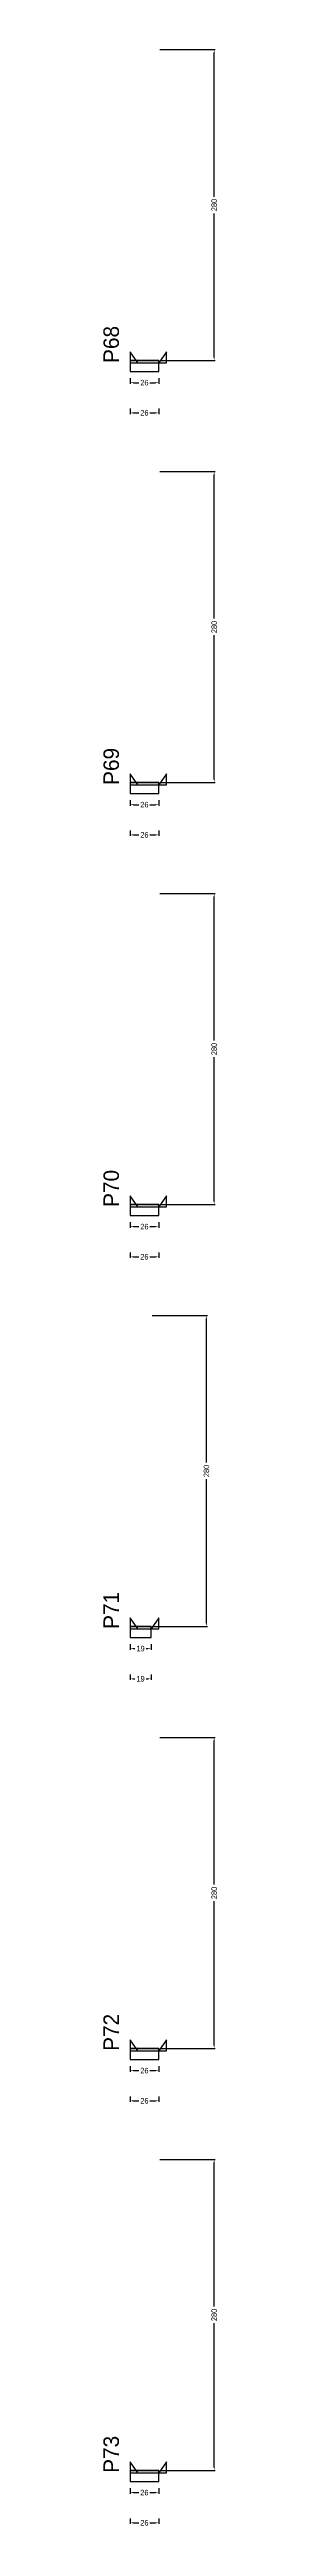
# Model space of a CAD drawing. Header units: centimetres. Extents: x -10500 to 4105, y -36866 to 295.
# Drawn here: x 3976 to 4079, y -27408 to -25178 of the extents above; entities that cross this region are included whole.
import ezdxf

# ---------------------------------------------------------------- set-up
doc = ezdxf.new("R2010")
doc.units = ezdxf.units.CM
for name, color, linetype in [('NOMENCLATURA', 7, 'Continuous'), ('SARR_2.2x10', 60, 'Continuous'), ('SARR_2.2x7', 40, 'Continuous')]:
    doc.layers.add(name, color=color, linetype=linetype)
doc.dimstyles.new('PAINEL-NOVA', dxfattribs={"dimtxt": 5, "dimasz": 3, "dimexe": 1, "dimexo": 1, "dimgap": 1, "dimtad": 1, "dimcen": 2.5, "dimazin": 3, "dimtfac": 1, "dimtmove": 0, "dimatfit": 3})

# ---------------------------------------------------------------- blocks, each defined once
blk = doc.blocks.new('_CLOSEDFILLED')
at = {"color": 0, "linetype": 'BYBLOCK'}
blk.add_solid([(-1, 0.16), (0, 0), (-1, -0.16)], dxfattribs=at)
blk = doc.blocks.new('*D1763')
for p, q in [((4000, -25473.8), (4000, -25478.8)), ((4003, -25477.8), (4008, -25477.8)), ((4018, -25477.8), (4023, -25477.8)), ((4026, -25473.8), (4026, -25478.8))]:
    blk.add_line(p, q)
at = {"layer": 'Defpoints'}
for p in [(4000, -25472.8), (4000, -25477.8), (4026, -25472.8)]:
    blk.add_point(p, dxfattribs=at)
at = {"layer": 'SARR_2.2x10', "xscale": 3, "yscale": 3, "rotation": 180}
blk.add_blockref('_CLOSEDFILLED', (4000, -25477.8), dxfattribs=at)
at = {"layer": 'SARR_2.2x10', "xscale": 3, "yscale": 3}
blk.add_blockref('_CLOSEDFILLED', (4026, -25477.8), dxfattribs=at)
at = {"layer": 'SARR_2.2x10', "insert": (4013, -25477.8), "char_height": 5, "attachment_point": 5}
blk.add_mtext('26', dxfattribs=at)
blk = doc.blocks.new('*D1764')
for p, q in [((4027, -25177.8), (4077, -25177.8)), ((4076, -25310.3), (4076, -25180.8)), ((4076, -25454.8), (4076, -25325.3)), ((4027, -25457.8), (4077, -25457.8))]:
    blk.add_line(p, q)
at = {"layer": 'Defpoints'}
for p in [(4026, -25177.8), (4026, -25457.8), (4076, -25457.8)]:
    blk.add_point(p, dxfattribs=at)
at = {"layer": 'SARR_2.2x10', "xscale": 3, "yscale": 3}
for p, rotation in [((4076, -25177.8), 90), ((4076, -25457.8), 270)]:
    blk.add_blockref('_CLOSEDFILLED', p, dxfattribs=dict(at, rotation=rotation))
at = {"layer": 'SARR_2.2x10', "insert": (4076, -25317.8), "char_height": 5, "attachment_point": 5, "rotation": 90}
blk.add_mtext('280', dxfattribs=at)
blk = doc.blocks.new('*D1765')
for p, q in [((4027, -25177.8), (4077, -25177.8)), ((4076, -25310.3), (4076, -25180.8)), ((4076, -25454.8), (4076, -25325.3)), ((4027, -25457.8), (4077, -25457.8))]:
    blk.add_line(p, q)
at = {"layer": 'Defpoints'}
for p in [(4026, -25177.8), (4026, -25457.8), (4076, -25457.8)]:
    blk.add_point(p, dxfattribs=at)
at = {"layer": 'SARR_2.2x10', "xscale": 3, "yscale": 3}
for p, rotation in [((4076, -25177.8), 90), ((4076, -25457.8), 270)]:
    blk.add_blockref('_CLOSEDFILLED', p, dxfattribs=dict(at, rotation=rotation))
at = {"layer": 'SARR_2.2x10', "insert": (4076, -25317.8), "char_height": 5, "attachment_point": 5, "rotation": 90}
blk.add_mtext('280', dxfattribs=at)
blk = doc.blocks.new('*D1766')
for p, q in [((4027, -25177.8), (4077, -25177.8)), ((4076, -25310.3), (4076, -25180.8)), ((4076, -25454.8), (4076, -25325.3)), ((4027, -25457.8), (4077, -25457.8))]:
    blk.add_line(p, q)
at = {"layer": 'Defpoints'}
for p in [(4026, -25177.8), (4026, -25457.8), (4076, -25457.8)]:
    blk.add_point(p, dxfattribs=at)
at = {"layer": 'SARR_2.2x10', "xscale": 3, "yscale": 3}
for p, rotation in [((4076, -25177.8), 90), ((4076, -25457.8), 270)]:
    blk.add_blockref('_CLOSEDFILLED', p, dxfattribs=dict(at, rotation=rotation))
at = {"layer": 'SARR_2.2x10', "insert": (4076, -25317.8), "char_height": 5, "attachment_point": 5, "rotation": 90}
blk.add_mtext('280', dxfattribs=at)
blk = doc.blocks.new('*D1767')
for p, q in [((4027, -25177.8), (4077, -25177.8)), ((4076, -25310.3), (4076, -25180.8)), ((4076, -25454.8), (4076, -25325.3)), ((4027, -25457.8), (4077, -25457.8))]:
    blk.add_line(p, q)
at = {"layer": 'Defpoints'}
for p in [(4026, -25177.8), (4026, -25457.8), (4076, -25457.8)]:
    blk.add_point(p, dxfattribs=at)
at = {"layer": 'SARR_2.2x10', "xscale": 3, "yscale": 3}
for p, rotation in [((4076, -25177.8), 90), ((4076, -25457.8), 270)]:
    blk.add_blockref('_CLOSEDFILLED', p, dxfattribs=dict(at, rotation=rotation))
at = {"layer": 'SARR_2.2x10', "insert": (4076, -25317.8), "char_height": 5, "attachment_point": 5, "rotation": 90}
blk.add_mtext('280', dxfattribs=at)
blk = doc.blocks.new('*D1768')
for p, q in [((4000, -25501), (4000, -25506)), ((4003, -25505), (4008, -25505)), ((4018, -25505), (4023, -25505)), ((4026, -25501), (4026, -25506))]:
    blk.add_line(p, q)
at = {"layer": 'Defpoints'}
for p in [(4000, -25500), (4000, -25505), (4026, -25500)]:
    blk.add_point(p, dxfattribs=at)
at = {"layer": 'SARR_2.2x10', "xscale": 3, "yscale": 3, "rotation": 180}
blk.add_blockref('_CLOSEDFILLED', (4000, -25505), dxfattribs=at)
at = {"layer": 'SARR_2.2x10', "xscale": 3, "yscale": 3}
blk.add_blockref('_CLOSEDFILLED', (4026, -25505), dxfattribs=at)
at = {"layer": 'SARR_2.2x10', "insert": (4013, -25505), "char_height": 5, "attachment_point": 5}
blk.add_mtext('26', dxfattribs=at)
blk = doc.blocks.new('GRA-E')
at = {"layer": 'SARR_2.2x7'}
blk.add_lwpolyline([(0, 0), (7, 0), (0, 10)], close=True, dxfattribs=at)
blk = doc.blocks.new('GRA-D')
at = {"layer": 'SARR_2.2x7'}
blk.add_lwpolyline([(0, 0), (7, 0), (7, 10)], close=True, dxfattribs=at)
blk = doc.blocks.new('*D1789')
for p, q in [((4000, -25853.8), (4000, -25858.8)), ((4003, -25857.8), (4008, -25857.8)), ((4018, -25857.8), (4023, -25857.8)), ((4026, -25853.8), (4026, -25858.8))]:
    blk.add_line(p, q)
at = {"layer": 'Defpoints'}
for p in [(4000, -25852.8), (4000, -25857.8), (4026, -25852.8)]:
    blk.add_point(p, dxfattribs=at)
at = {"layer": 'SARR_2.2x10', "xscale": 3, "yscale": 3, "rotation": 180}
blk.add_blockref('_CLOSEDFILLED', (4000, -25857.8), dxfattribs=at)
at = {"layer": 'SARR_2.2x10', "xscale": 3, "yscale": 3}
blk.add_blockref('_CLOSEDFILLED', (4026, -25857.8), dxfattribs=at)
at = {"layer": 'SARR_2.2x10', "insert": (4013, -25857.8), "char_height": 5, "attachment_point": 5}
blk.add_mtext('26', dxfattribs=at)
blk = doc.blocks.new('*D1790')
for p, q in [((4027, -25557.8), (4077, -25557.8)), ((4076, -25690.3), (4076, -25560.8)), ((4076, -25834.8), (4076, -25705.3)), ((4027, -25837.8), (4077, -25837.8))]:
    blk.add_line(p, q)
at = {"layer": 'Defpoints'}
for p in [(4026, -25557.8), (4026, -25837.8), (4076, -25837.8)]:
    blk.add_point(p, dxfattribs=at)
at = {"layer": 'SARR_2.2x10', "xscale": 3, "yscale": 3}
for p, rotation in [((4076, -25557.8), 90), ((4076, -25837.8), 270)]:
    blk.add_blockref('_CLOSEDFILLED', p, dxfattribs=dict(at, rotation=rotation))
at = {"layer": 'SARR_2.2x10', "insert": (4076, -25697.8), "char_height": 5, "attachment_point": 5, "rotation": 90}
blk.add_mtext('280', dxfattribs=at)
blk = doc.blocks.new('*D1791')
for p, q in [((4027, -25557.8), (4077, -25557.8)), ((4076, -25690.3), (4076, -25560.8)), ((4076, -25834.8), (4076, -25705.3)), ((4027, -25837.8), (4077, -25837.8))]:
    blk.add_line(p, q)
at = {"layer": 'Defpoints'}
for p in [(4026, -25557.8), (4026, -25837.8), (4076, -25837.8)]:
    blk.add_point(p, dxfattribs=at)
at = {"layer": 'SARR_2.2x10', "xscale": 3, "yscale": 3}
for p, rotation in [((4076, -25557.8), 90), ((4076, -25837.8), 270)]:
    blk.add_blockref('_CLOSEDFILLED', p, dxfattribs=dict(at, rotation=rotation))
at = {"layer": 'SARR_2.2x10', "insert": (4076, -25697.8), "char_height": 5, "attachment_point": 5, "rotation": 90}
blk.add_mtext('280', dxfattribs=at)
blk = doc.blocks.new('*D1792')
for p, q in [((4027, -25557.8), (4077, -25557.8)), ((4076, -25690.3), (4076, -25560.8)), ((4076, -25834.8), (4076, -25705.3)), ((4027, -25837.8), (4077, -25837.8))]:
    blk.add_line(p, q)
at = {"layer": 'Defpoints'}
for p in [(4026, -25557.8), (4026, -25837.8), (4076, -25837.8)]:
    blk.add_point(p, dxfattribs=at)
at = {"layer": 'SARR_2.2x10', "xscale": 3, "yscale": 3}
for p, rotation in [((4076, -25557.8), 90), ((4076, -25837.8), 270)]:
    blk.add_blockref('_CLOSEDFILLED', p, dxfattribs=dict(at, rotation=rotation))
at = {"layer": 'SARR_2.2x10', "insert": (4076, -25697.8), "char_height": 5, "attachment_point": 5, "rotation": 90}
blk.add_mtext('280', dxfattribs=at)
blk = doc.blocks.new('*D1793')
for p, q in [((4027, -25557.8), (4077, -25557.8)), ((4076, -25690.3), (4076, -25560.8)), ((4076, -25834.8), (4076, -25705.3)), ((4027, -25837.8), (4077, -25837.8))]:
    blk.add_line(p, q)
at = {"layer": 'Defpoints'}
for p in [(4026, -25557.8), (4026, -25837.8), (4076, -25837.8)]:
    blk.add_point(p, dxfattribs=at)
at = {"layer": 'SARR_2.2x10', "xscale": 3, "yscale": 3}
for p, rotation in [((4076, -25557.8), 90), ((4076, -25837.8), 270)]:
    blk.add_blockref('_CLOSEDFILLED', p, dxfattribs=dict(at, rotation=rotation))
at = {"layer": 'SARR_2.2x10', "insert": (4076, -25697.8), "char_height": 5, "attachment_point": 5, "rotation": 90}
blk.add_mtext('280', dxfattribs=at)
blk = doc.blocks.new('*D1794')
for p, q in [((4000, -25881), (4000, -25886)), ((4003, -25885), (4008, -25885)), ((4018, -25885), (4023, -25885)), ((4026, -25881), (4026, -25886))]:
    blk.add_line(p, q)
at = {"layer": 'Defpoints'}
for p in [(4000, -25880), (4000, -25885), (4026, -25880)]:
    blk.add_point(p, dxfattribs=at)
at = {"layer": 'SARR_2.2x10', "xscale": 3, "yscale": 3, "rotation": 180}
blk.add_blockref('_CLOSEDFILLED', (4000, -25885), dxfattribs=at)
at = {"layer": 'SARR_2.2x10', "xscale": 3, "yscale": 3}
blk.add_blockref('_CLOSEDFILLED', (4026, -25885), dxfattribs=at)
at = {"layer": 'SARR_2.2x10', "insert": (4013, -25885), "char_height": 5, "attachment_point": 5}
blk.add_mtext('26', dxfattribs=at)
blk = doc.blocks.new('*D1815')
for p, q in [((4000, -26233.8), (4000, -26238.8)), ((4003, -26237.8), (4008, -26237.8)), ((4018, -26237.8), (4023, -26237.8)), ((4026, -26233.8), (4026, -26238.8))]:
    blk.add_line(p, q)
at = {"layer": 'Defpoints'}
for p in [(4000, -26232.8), (4000, -26237.8), (4026, -26232.8)]:
    blk.add_point(p, dxfattribs=at)
at = {"layer": 'SARR_2.2x10', "xscale": 3, "yscale": 3, "rotation": 180}
blk.add_blockref('_CLOSEDFILLED', (4000, -26237.8), dxfattribs=at)
at = {"layer": 'SARR_2.2x10', "xscale": 3, "yscale": 3}
blk.add_blockref('_CLOSEDFILLED', (4026, -26237.8), dxfattribs=at)
at = {"layer": 'SARR_2.2x10', "insert": (4013, -26237.8), "char_height": 5, "attachment_point": 5}
blk.add_mtext('26', dxfattribs=at)
blk = doc.blocks.new('*D1816')
for p, q in [((4027, -25937.8), (4077, -25937.8)), ((4076, -26070.3), (4076, -25940.8)), ((4076, -26214.8), (4076, -26085.3)), ((4027, -26217.8), (4077, -26217.8))]:
    blk.add_line(p, q)
at = {"layer": 'Defpoints'}
for p in [(4026, -25937.8), (4026, -26217.8), (4076, -26217.8)]:
    blk.add_point(p, dxfattribs=at)
at = {"layer": 'SARR_2.2x10', "xscale": 3, "yscale": 3}
for p, rotation in [((4076, -25937.8), 90), ((4076, -26217.8), 270)]:
    blk.add_blockref('_CLOSEDFILLED', p, dxfattribs=dict(at, rotation=rotation))
at = {"layer": 'SARR_2.2x10', "insert": (4076, -26077.8), "char_height": 5, "attachment_point": 5, "rotation": 90}
blk.add_mtext('280', dxfattribs=at)
blk = doc.blocks.new('*D1817')
for p, q in [((4027, -25937.8), (4077, -25937.8)), ((4076, -26070.3), (4076, -25940.8)), ((4076, -26214.8), (4076, -26085.3)), ((4027, -26217.8), (4077, -26217.8))]:
    blk.add_line(p, q)
at = {"layer": 'Defpoints'}
for p in [(4026, -25937.8), (4026, -26217.8), (4076, -26217.8)]:
    blk.add_point(p, dxfattribs=at)
at = {"layer": 'SARR_2.2x10', "xscale": 3, "yscale": 3}
for p, rotation in [((4076, -25937.8), 90), ((4076, -26217.8), 270)]:
    blk.add_blockref('_CLOSEDFILLED', p, dxfattribs=dict(at, rotation=rotation))
at = {"layer": 'SARR_2.2x10', "insert": (4076, -26077.8), "char_height": 5, "attachment_point": 5, "rotation": 90}
blk.add_mtext('280', dxfattribs=at)
blk = doc.blocks.new('*D1818')
for p, q in [((4027, -25937.8), (4077, -25937.8)), ((4076, -26070.3), (4076, -25940.8)), ((4076, -26214.8), (4076, -26085.3)), ((4027, -26217.8), (4077, -26217.8))]:
    blk.add_line(p, q)
at = {"layer": 'Defpoints'}
for p in [(4026, -25937.8), (4026, -26217.8), (4076, -26217.8)]:
    blk.add_point(p, dxfattribs=at)
at = {"layer": 'SARR_2.2x10', "xscale": 3, "yscale": 3}
for p, rotation in [((4076, -25937.8), 90), ((4076, -26217.8), 270)]:
    blk.add_blockref('_CLOSEDFILLED', p, dxfattribs=dict(at, rotation=rotation))
at = {"layer": 'SARR_2.2x10', "insert": (4076, -26077.8), "char_height": 5, "attachment_point": 5, "rotation": 90}
blk.add_mtext('280', dxfattribs=at)
blk = doc.blocks.new('*D1819')
for p, q in [((4027, -25937.8), (4077, -25937.8)), ((4076, -26070.3), (4076, -25940.8)), ((4076, -26214.8), (4076, -26085.3)), ((4027, -26217.8), (4077, -26217.8))]:
    blk.add_line(p, q)
at = {"layer": 'Defpoints'}
for p in [(4026, -25937.8), (4026, -26217.8), (4076, -26217.8)]:
    blk.add_point(p, dxfattribs=at)
at = {"layer": 'SARR_2.2x10', "xscale": 3, "yscale": 3}
for p, rotation in [((4076, -25937.8), 90), ((4076, -26217.8), 270)]:
    blk.add_blockref('_CLOSEDFILLED', p, dxfattribs=dict(at, rotation=rotation))
at = {"layer": 'SARR_2.2x10', "insert": (4076, -26077.8), "char_height": 5, "attachment_point": 5, "rotation": 90}
blk.add_mtext('280', dxfattribs=at)
blk = doc.blocks.new('*D1820')
for p, q in [((4000, -26261), (4000, -26266)), ((4003, -26265), (4008, -26265)), ((4018, -26265), (4023, -26265)), ((4026, -26261), (4026, -26266))]:
    blk.add_line(p, q)
at = {"layer": 'Defpoints'}
for p in [(4000, -26260), (4000, -26265), (4026, -26260)]:
    blk.add_point(p, dxfattribs=at)
at = {"layer": 'SARR_2.2x10', "xscale": 3, "yscale": 3, "rotation": 180}
blk.add_blockref('_CLOSEDFILLED', (4000, -26265), dxfattribs=at)
at = {"layer": 'SARR_2.2x10', "xscale": 3, "yscale": 3}
blk.add_blockref('_CLOSEDFILLED', (4026, -26265), dxfattribs=at)
at = {"layer": 'SARR_2.2x10', "insert": (4013, -26265), "char_height": 5, "attachment_point": 5}
blk.add_mtext('26', dxfattribs=at)
blk = doc.blocks.new('*D1841')
for p, q in [((4000, -26613.8), (4000, -26618.8)), ((4003, -26617.8), (4004.5, -26617.8)), ((4014.5, -26617.8), (4016, -26617.8)), ((4019, -26613.8), (4019, -26618.8))]:
    blk.add_line(p, q)
at = {"layer": 'Defpoints'}
for p in [(4000, -26612.8), (4000, -26617.8), (4019, -26612.8)]:
    blk.add_point(p, dxfattribs=at)
at = {"layer": 'SARR_2.2x10', "xscale": 3, "yscale": 3, "rotation": 180}
blk.add_blockref('_CLOSEDFILLED', (4000, -26617.8), dxfattribs=at)
at = {"layer": 'SARR_2.2x10', "xscale": 3, "yscale": 3}
blk.add_blockref('_CLOSEDFILLED', (4019, -26617.8), dxfattribs=at)
at = {"layer": 'SARR_2.2x10', "insert": (4009.5, -26617.8), "char_height": 5, "attachment_point": 5}
blk.add_mtext('19', dxfattribs=at)
blk = doc.blocks.new('*D1842')
for p, q in [((4020, -26317.8), (4070, -26317.8)), ((4069, -26450.3), (4069, -26320.8)), ((4069, -26594.8), (4069, -26465.3)), ((4020, -26597.8), (4070, -26597.8))]:
    blk.add_line(p, q)
at = {"layer": 'Defpoints'}
for p in [(4019, -26317.8), (4019, -26597.8), (4069, -26597.8)]:
    blk.add_point(p, dxfattribs=at)
at = {"layer": 'SARR_2.2x10', "xscale": 3, "yscale": 3}
for p, rotation in [((4069, -26317.8), 90), ((4069, -26597.8), 270)]:
    blk.add_blockref('_CLOSEDFILLED', p, dxfattribs=dict(at, rotation=rotation))
at = {"layer": 'SARR_2.2x10', "insert": (4069, -26457.8), "char_height": 5, "attachment_point": 5, "rotation": 90}
blk.add_mtext('280', dxfattribs=at)
blk = doc.blocks.new('*D1843')
for p, q in [((4020, -26317.8), (4070, -26317.8)), ((4069, -26450.3), (4069, -26320.8)), ((4069, -26594.8), (4069, -26465.3)), ((4020, -26597.8), (4070, -26597.8))]:
    blk.add_line(p, q)
at = {"layer": 'Defpoints'}
for p in [(4019, -26317.8), (4019, -26597.8), (4069, -26597.8)]:
    blk.add_point(p, dxfattribs=at)
at = {"layer": 'SARR_2.2x10', "xscale": 3, "yscale": 3}
for p, rotation in [((4069, -26317.8), 90), ((4069, -26597.8), 270)]:
    blk.add_blockref('_CLOSEDFILLED', p, dxfattribs=dict(at, rotation=rotation))
at = {"layer": 'SARR_2.2x10', "insert": (4069, -26457.8), "char_height": 5, "attachment_point": 5, "rotation": 90}
blk.add_mtext('280', dxfattribs=at)
blk = doc.blocks.new('*D1844')
for p, q in [((4020, -26317.8), (4070, -26317.8)), ((4069, -26450.3), (4069, -26320.8)), ((4069, -26594.8), (4069, -26465.3)), ((4020, -26597.8), (4070, -26597.8))]:
    blk.add_line(p, q)
at = {"layer": 'Defpoints'}
for p in [(4019, -26317.8), (4019, -26597.8), (4069, -26597.8)]:
    blk.add_point(p, dxfattribs=at)
at = {"layer": 'SARR_2.2x10', "xscale": 3, "yscale": 3}
for p, rotation in [((4069, -26317.8), 90), ((4069, -26597.8), 270)]:
    blk.add_blockref('_CLOSEDFILLED', p, dxfattribs=dict(at, rotation=rotation))
at = {"layer": 'SARR_2.2x10', "insert": (4069, -26457.8), "char_height": 5, "attachment_point": 5, "rotation": 90}
blk.add_mtext('280', dxfattribs=at)
blk = doc.blocks.new('*D1845')
for p, q in [((4020, -26317.8), (4070, -26317.8)), ((4069, -26450.3), (4069, -26320.8)), ((4069, -26594.8), (4069, -26465.3)), ((4020, -26597.8), (4070, -26597.8))]:
    blk.add_line(p, q)
at = {"layer": 'Defpoints'}
for p in [(4019, -26317.8), (4019, -26597.8), (4069, -26597.8)]:
    blk.add_point(p, dxfattribs=at)
at = {"layer": 'SARR_2.2x10', "xscale": 3, "yscale": 3}
for p, rotation in [((4069, -26317.8), 90), ((4069, -26597.8), 270)]:
    blk.add_blockref('_CLOSEDFILLED', p, dxfattribs=dict(at, rotation=rotation))
at = {"layer": 'SARR_2.2x10', "insert": (4069, -26457.8), "char_height": 5, "attachment_point": 5, "rotation": 90}
blk.add_mtext('280', dxfattribs=at)
blk = doc.blocks.new('*D1846')
for p, q in [((4000, -26641), (4000, -26646)), ((4003, -26645), (4004.5, -26645)), ((4014.5, -26645), (4016, -26645)), ((4019, -26641), (4019, -26646))]:
    blk.add_line(p, q)
at = {"layer": 'Defpoints'}
for p in [(4000, -26640), (4000, -26645), (4019, -26640)]:
    blk.add_point(p, dxfattribs=at)
at = {"layer": 'SARR_2.2x10', "xscale": 3, "yscale": 3, "rotation": 180}
blk.add_blockref('_CLOSEDFILLED', (4000, -26645), dxfattribs=at)
at = {"layer": 'SARR_2.2x10', "xscale": 3, "yscale": 3}
blk.add_blockref('_CLOSEDFILLED', (4019, -26645), dxfattribs=at)
at = {"layer": 'SARR_2.2x10', "insert": (4009.5, -26645), "char_height": 5, "attachment_point": 5}
blk.add_mtext('19', dxfattribs=at)
blk = doc.blocks.new('*D1867')
for p, q in [((4000, -26993.8), (4000, -26998.8)), ((4003, -26997.8), (4008, -26997.8)), ((4018, -26997.8), (4023, -26997.8)), ((4026, -26993.8), (4026, -26998.8))]:
    blk.add_line(p, q)
at = {"layer": 'Defpoints'}
for p in [(4000, -26992.8), (4000, -26997.8), (4026, -26992.8)]:
    blk.add_point(p, dxfattribs=at)
at = {"layer": 'SARR_2.2x10', "xscale": 3, "yscale": 3, "rotation": 180}
blk.add_blockref('_CLOSEDFILLED', (4000, -26997.8), dxfattribs=at)
at = {"layer": 'SARR_2.2x10', "xscale": 3, "yscale": 3}
blk.add_blockref('_CLOSEDFILLED', (4026, -26997.8), dxfattribs=at)
at = {"layer": 'SARR_2.2x10', "insert": (4013, -26997.8), "char_height": 5, "attachment_point": 5}
blk.add_mtext('26', dxfattribs=at)
blk = doc.blocks.new('*D1868')
for p, q in [((4027, -26697.8), (4077, -26697.8)), ((4076, -26830.3), (4076, -26700.8)), ((4076, -26974.8), (4076, -26845.3)), ((4027, -26977.8), (4077, -26977.8))]:
    blk.add_line(p, q)
at = {"layer": 'Defpoints'}
for p in [(4026, -26697.8), (4026, -26977.8), (4076, -26977.8)]:
    blk.add_point(p, dxfattribs=at)
at = {"layer": 'SARR_2.2x10', "xscale": 3, "yscale": 3}
for p, rotation in [((4076, -26697.8), 90), ((4076, -26977.8), 270)]:
    blk.add_blockref('_CLOSEDFILLED', p, dxfattribs=dict(at, rotation=rotation))
at = {"layer": 'SARR_2.2x10', "insert": (4076, -26837.8), "char_height": 5, "attachment_point": 5, "rotation": 90}
blk.add_mtext('280', dxfattribs=at)
blk = doc.blocks.new('*D1869')
for p, q in [((4027, -26697.8), (4077, -26697.8)), ((4076, -26830.3), (4076, -26700.8)), ((4076, -26974.8), (4076, -26845.3)), ((4027, -26977.8), (4077, -26977.8))]:
    blk.add_line(p, q)
at = {"layer": 'Defpoints'}
for p in [(4026, -26697.8), (4026, -26977.8), (4076, -26977.8)]:
    blk.add_point(p, dxfattribs=at)
at = {"layer": 'SARR_2.2x10', "xscale": 3, "yscale": 3}
for p, rotation in [((4076, -26697.8), 90), ((4076, -26977.8), 270)]:
    blk.add_blockref('_CLOSEDFILLED', p, dxfattribs=dict(at, rotation=rotation))
at = {"layer": 'SARR_2.2x10', "insert": (4076, -26837.8), "char_height": 5, "attachment_point": 5, "rotation": 90}
blk.add_mtext('280', dxfattribs=at)
blk = doc.blocks.new('*D1870')
for p, q in [((4027, -26697.8), (4077, -26697.8)), ((4076, -26830.3), (4076, -26700.8)), ((4076, -26974.8), (4076, -26845.3)), ((4027, -26977.8), (4077, -26977.8))]:
    blk.add_line(p, q)
at = {"layer": 'Defpoints'}
for p in [(4026, -26697.8), (4026, -26977.8), (4076, -26977.8)]:
    blk.add_point(p, dxfattribs=at)
at = {"layer": 'SARR_2.2x10', "xscale": 3, "yscale": 3}
for p, rotation in [((4076, -26697.8), 90), ((4076, -26977.8), 270)]:
    blk.add_blockref('_CLOSEDFILLED', p, dxfattribs=dict(at, rotation=rotation))
at = {"layer": 'SARR_2.2x10', "insert": (4076, -26837.8), "char_height": 5, "attachment_point": 5, "rotation": 90}
blk.add_mtext('280', dxfattribs=at)
blk = doc.blocks.new('*D1871')
for p, q in [((4027, -26697.8), (4077, -26697.8)), ((4076, -26830.3), (4076, -26700.8)), ((4076, -26974.8), (4076, -26845.3)), ((4027, -26977.8), (4077, -26977.8))]:
    blk.add_line(p, q)
at = {"layer": 'Defpoints'}
for p in [(4026, -26697.8), (4026, -26977.8), (4076, -26977.8)]:
    blk.add_point(p, dxfattribs=at)
at = {"layer": 'SARR_2.2x10', "xscale": 3, "yscale": 3}
for p, rotation in [((4076, -26697.8), 90), ((4076, -26977.8), 270)]:
    blk.add_blockref('_CLOSEDFILLED', p, dxfattribs=dict(at, rotation=rotation))
at = {"layer": 'SARR_2.2x10', "insert": (4076, -26837.8), "char_height": 5, "attachment_point": 5, "rotation": 90}
blk.add_mtext('280', dxfattribs=at)
blk = doc.blocks.new('*D1872')
for p, q in [((4000, -27021), (4000, -27026)), ((4003, -27025), (4008, -27025)), ((4018, -27025), (4023, -27025)), ((4026, -27021), (4026, -27026))]:
    blk.add_line(p, q)
at = {"layer": 'Defpoints'}
for p in [(4000, -27020), (4000, -27025), (4026, -27020)]:
    blk.add_point(p, dxfattribs=at)
at = {"layer": 'SARR_2.2x10', "xscale": 3, "yscale": 3, "rotation": 180}
blk.add_blockref('_CLOSEDFILLED', (4000, -27025), dxfattribs=at)
at = {"layer": 'SARR_2.2x10', "xscale": 3, "yscale": 3}
blk.add_blockref('_CLOSEDFILLED', (4026, -27025), dxfattribs=at)
at = {"layer": 'SARR_2.2x10', "insert": (4013, -27025), "char_height": 5, "attachment_point": 5}
blk.add_mtext('26', dxfattribs=at)
blk = doc.blocks.new('*D1893')
for p, q in [((4000, -27373.8), (4000, -27378.8)), ((4003, -27377.8), (4008, -27377.8)), ((4018, -27377.8), (4023, -27377.8)), ((4026, -27373.8), (4026, -27378.8))]:
    blk.add_line(p, q)
at = {"layer": 'Defpoints'}
for p in [(4000, -27372.8), (4000, -27377.8), (4026, -27372.8)]:
    blk.add_point(p, dxfattribs=at)
at = {"layer": 'SARR_2.2x10', "xscale": 3, "yscale": 3, "rotation": 180}
blk.add_blockref('_CLOSEDFILLED', (4000, -27377.8), dxfattribs=at)
at = {"layer": 'SARR_2.2x10', "xscale": 3, "yscale": 3}
blk.add_blockref('_CLOSEDFILLED', (4026, -27377.8), dxfattribs=at)
at = {"layer": 'SARR_2.2x10', "insert": (4013, -27377.8), "char_height": 5, "attachment_point": 5}
blk.add_mtext('26', dxfattribs=at)
blk = doc.blocks.new('*D1894')
for p, q in [((4027, -27077.8), (4077, -27077.8)), ((4076, -27210.3), (4076, -27080.8)), ((4076, -27354.8), (4076, -27225.3)), ((4027, -27357.8), (4077, -27357.8))]:
    blk.add_line(p, q)
at = {"layer": 'Defpoints'}
for p in [(4026, -27077.8), (4026, -27357.8), (4076, -27357.8)]:
    blk.add_point(p, dxfattribs=at)
at = {"layer": 'SARR_2.2x10', "xscale": 3, "yscale": 3}
for p, rotation in [((4076, -27077.8), 90), ((4076, -27357.8), 270)]:
    blk.add_blockref('_CLOSEDFILLED', p, dxfattribs=dict(at, rotation=rotation))
at = {"layer": 'SARR_2.2x10', "insert": (4076, -27217.8), "char_height": 5, "attachment_point": 5, "rotation": 90}
blk.add_mtext('280', dxfattribs=at)
blk = doc.blocks.new('*D1895')
for p, q in [((4027, -27077.8), (4077, -27077.8)), ((4076, -27210.3), (4076, -27080.8)), ((4076, -27354.8), (4076, -27225.3)), ((4027, -27357.8), (4077, -27357.8))]:
    blk.add_line(p, q)
at = {"layer": 'Defpoints'}
for p in [(4026, -27077.8), (4026, -27357.8), (4076, -27357.8)]:
    blk.add_point(p, dxfattribs=at)
at = {"layer": 'SARR_2.2x10', "xscale": 3, "yscale": 3}
for p, rotation in [((4076, -27077.8), 90), ((4076, -27357.8), 270)]:
    blk.add_blockref('_CLOSEDFILLED', p, dxfattribs=dict(at, rotation=rotation))
at = {"layer": 'SARR_2.2x10', "insert": (4076, -27217.8), "char_height": 5, "attachment_point": 5, "rotation": 90}
blk.add_mtext('280', dxfattribs=at)
blk = doc.blocks.new('*D1896')
for p, q in [((4027, -27077.8), (4077, -27077.8)), ((4076, -27210.3), (4076, -27080.8)), ((4076, -27354.8), (4076, -27225.3)), ((4027, -27357.8), (4077, -27357.8))]:
    blk.add_line(p, q)
at = {"layer": 'Defpoints'}
for p in [(4026, -27077.8), (4026, -27357.8), (4076, -27357.8)]:
    blk.add_point(p, dxfattribs=at)
at = {"layer": 'SARR_2.2x10', "xscale": 3, "yscale": 3}
for p, rotation in [((4076, -27077.8), 90), ((4076, -27357.8), 270)]:
    blk.add_blockref('_CLOSEDFILLED', p, dxfattribs=dict(at, rotation=rotation))
at = {"layer": 'SARR_2.2x10', "insert": (4076, -27217.8), "char_height": 5, "attachment_point": 5, "rotation": 90}
blk.add_mtext('280', dxfattribs=at)
blk = doc.blocks.new('*D1897')
for p, q in [((4027, -27077.8), (4077, -27077.8)), ((4076, -27210.3), (4076, -27080.8)), ((4076, -27354.8), (4076, -27225.3)), ((4027, -27357.8), (4077, -27357.8))]:
    blk.add_line(p, q)
at = {"layer": 'Defpoints'}
for p in [(4026, -27077.8), (4026, -27357.8), (4076, -27357.8)]:
    blk.add_point(p, dxfattribs=at)
at = {"layer": 'SARR_2.2x10', "xscale": 3, "yscale": 3}
for p, rotation in [((4076, -27077.8), 90), ((4076, -27357.8), 270)]:
    blk.add_blockref('_CLOSEDFILLED', p, dxfattribs=dict(at, rotation=rotation))
at = {"layer": 'SARR_2.2x10', "insert": (4076, -27217.8), "char_height": 5, "attachment_point": 5, "rotation": 90}
blk.add_mtext('280', dxfattribs=at)
blk = doc.blocks.new('*D1898')
for p, q in [((4000, -27401), (4000, -27406)), ((4003, -27405), (4008, -27405)), ((4018, -27405), (4023, -27405)), ((4026, -27401), (4026, -27406))]:
    blk.add_line(p, q)
at = {"layer": 'Defpoints'}
for p in [(4000, -27400), (4000, -27405), (4026, -27400)]:
    blk.add_point(p, dxfattribs=at)
at = {"layer": 'SARR_2.2x10', "xscale": 3, "yscale": 3, "rotation": 180}
blk.add_blockref('_CLOSEDFILLED', (4000, -27405), dxfattribs=at)
at = {"layer": 'SARR_2.2x10', "xscale": 3, "yscale": 3}
blk.add_blockref('_CLOSEDFILLED', (4026, -27405), dxfattribs=at)
at = {"layer": 'SARR_2.2x10', "insert": (4013, -27405), "char_height": 5, "attachment_point": 5}
blk.add_mtext('26', dxfattribs=at)

msp = doc.modelspace()

# ---------------------------------------------------------------- linework, layer by layer
at = {"layer": 'SARR_2.2x10'}
for p, q in [((4026, -25457.8), (4000, -25457.8)), ((4000, -25457.8), (4000, -25467.8)), ((4000, -25467.8), (4026, -25467.8)), ((4026, -25467.8), (4026, -25457.8)), ((4026, -25837.8), (4000, -25837.8)), ((4000, -25837.8), (4000, -25847.8)), ((4000, -25847.8), (4026, -25847.8)), ((4026, -25847.8), (4026, -25837.8)), ((4026, -26217.8), (4000, -26217.8)), ((4000, -26217.8), (4000, -26227.8)), ((4000, -26227.8), (4026, -26227.8)), ((4026, -26227.8), (4026, -26217.8)), ((4019, -26597.8), (4000, -26597.8)), ((4000, -26597.8), (4000, -26607.8)), ((4000, -26607.8), (4019, -26607.8)), ((4019, -26607.8), (4019, -26597.8)), ((4026, -26977.8), (4000, -26977.8)), ((4000, -26977.8), (4000, -26987.8)), ((4000, -26987.8), (4026, -26987.8)), ((4026, -26987.8), (4026, -26977.8)), ((4026, -27357.8), (4000, -27357.8)), ((4000, -27357.8), (4000, -27367.8)), ((4000, -27367.8), (4026, -27367.8)), ((4026, -27367.8), (4026, -27357.8))]:
    msp.add_line(p, q, dxfattribs=at)
at = {"layer": 'SARR_2.2x7'}
for p, q in [((4026, -25457.8), (4000, -25457.8)), ((4000, -25457.8), (4000, -25460)), ((4000, -25457.8), (4007, -25457.8)), ((4000, -25457.8), (4007, -25457.8)), ((4000, -25457.8), (4007, -25457.8)), ((4000, -25457.8), (4007, -25457.8)), ((4000, -25460), (4026, -25460)), ((4007, -25457.8), (4026, -25457.8)), ((4007, -25457.8), (4026, -25457.8)), ((4007, -25457.8), (4026, -25457.8)), ((4007, -25457.8), (4026, -25457.8)), ((4026, -25460), (4026, -25457.8)), ((4026, -25837.8), (4000, -25837.8)), ((4000, -25837.8), (4000, -25840)), ((4000, -25837.8), (4007, -25837.8)), ((4000, -25837.8), (4007, -25837.8)), ((4000, -25837.8), (4007, -25837.8)), ((4000, -25837.8), (4007, -25837.8)), ((4000, -25840), (4026, -25840)), ((4007, -25837.8), (4026, -25837.8)), ((4007, -25837.8), (4026, -25837.8)), ((4007, -25837.8), (4026, -25837.8)), ((4007, -25837.8), (4026, -25837.8)), ((4026, -25840), (4026, -25837.8)), ((4026, -26217.8), (4000, -26217.8)), ((4000, -26217.8), (4000, -26220)), ((4000, -26217.8), (4007, -26217.8)), ((4000, -26217.8), (4007, -26217.8)), ((4000, -26217.8), (4007, -26217.8)), ((4000, -26217.8), (4007, -26217.8)), ((4000, -26220), (4026, -26220)), ((4007, -26217.8), (4026, -26217.8)), ((4007, -26217.8), (4026, -26217.8)), ((4007, -26217.8), (4026, -26217.8)), ((4007, -26217.8), (4026, -26217.8)), ((4026, -26220), (4026, -26217.8)), ((4019, -26597.8), (4000, -26597.8)), ((4000, -26597.8), (4000, -26600)), ((4000, -26597.8), (4007, -26597.8)), ((4000, -26597.8), (4007, -26597.8)), ((4000, -26597.8), (4007, -26597.8)), ((4000, -26597.8), (4007, -26597.8)), ((4000, -26600), (4019, -26600)), ((4007, -26597.8), (4019, -26597.8)), ((4007, -26597.8), (4019, -26597.8)), ((4007, -26597.8), (4019, -26597.8)), ((4007, -26597.8), (4019, -26597.8)), ((4019, -26600), (4019, -26597.8)), ((4026, -26977.8), (4000, -26977.8)), ((4000, -26977.8), (4000, -26980)), ((4000, -26977.8), (4007, -26977.8)), ((4000, -26977.8), (4007, -26977.8)), ((4000, -26977.8), (4007, -26977.8)), ((4000, -26977.8), (4007, -26977.8)), ((4000, -26980), (4026, -26980)), ((4007, -26977.8), (4026, -26977.8)), ((4007, -26977.8), (4026, -26977.8)), ((4007, -26977.8), (4026, -26977.8)), ((4007, -26977.8), (4026, -26977.8)), ((4026, -26980), (4026, -26977.8)), ((4026, -27357.8), (4000, -27357.8)), ((4000, -27357.8), (4000, -27360)), ((4000, -27357.8), (4007, -27357.8)), ((4000, -27357.8), (4007, -27357.8)), ((4000, -27357.8), (4007, -27357.8)), ((4000, -27357.8), (4007, -27357.8)), ((4000, -27360), (4026, -27360)), ((4007, -27357.8), (4026, -27357.8)), ((4007, -27357.8), (4026, -27357.8)), ((4007, -27357.8), (4026, -27357.8)), ((4007, -27357.8), (4026, -27357.8)), ((4026, -27360), (4026, -27357.8))]:
    msp.add_line(p, q, dxfattribs=at)

# ---------------------------------------------------------------- block references
for name, p in [('GRA-E', (4000, -25460)), ('GRA-D', (4026, -25460)), ('GRA-E', (4000, -25840)), ('GRA-D', (4026, -25840)), ('GRA-E', (4000, -26220)), ('GRA-D', (4026, -26220)), ('GRA-E', (4000, -26600)), ('GRA-D', (4019, -26600)), ('GRA-E', (4000, -26980)), ('GRA-D', (4026, -26980)), ('GRA-E', (4000, -27360)), ('GRA-D', (4026, -27360))]:
    msp.add_blockref(name, p, dxfattribs=at)

# ---------------------------------------------------------------- texts
at = {"layer": 'NOMENCLATURA'}
for s, p in [('P68', (3990, -25460)), ('P69', (3990, -25840)), ('P70', (3990, -26220)), ('P71', (3990, -26600)), ('P72', (3990, -26980)), ('P73', (3990, -27360))]:
    msp.add_text(s, height=14, rotation=90, dxfattribs=at).set_placement(p)

# ---------------------------------------------------------------- dimensions: what is measured, and where the dimension line sits
at = {"layer": 'SARR_2.2x10'}
for base, p1, p2, picture, middle in [((4076, -25457.8), (4026, -25457.8), (4026, -25177.8), '*D1764', (4076, -25317.8)), ((4076, -25457.8), (4026, -25457.8), (4026, -25177.8), '*D1765', (4076, -25317.8)), ((4076, -25457.8), (4026, -25457.8), (4026, -25177.8), '*D1766', (4076, -25317.8)), ((4076, -25457.8), (4026, -25457.8), (4026, -25177.8), '*D1767', (4076, -25317.8)), ((4076, -25837.8), (4026, -25837.8), (4026, -25557.8), '*D1790', (4076, -25697.8)), ((4076, -25837.8), (4026, -25837.8), (4026, -25557.8), '*D1791', (4076, -25697.8)), ((4076, -25837.8), (4026, -25837.8), (4026, -25557.8), '*D1792', (4076, -25697.8)), ((4076, -25837.8), (4026, -25837.8), (4026, -25557.8), '*D1793', (4076, -25697.8)), ((4076, -26217.8), (4026, -26217.8), (4026, -25937.8), '*D1816', (4076, -26077.8)), ((4076, -26217.8), (4026, -26217.8), (4026, -25937.8), '*D1817', (4076, -26077.8)), ((4076, -26217.8), (4026, -26217.8), (4026, -25937.8), '*D1818', (4076, -26077.8)), ((4076, -26217.8), (4026, -26217.8), (4026, -25937.8), '*D1819', (4076, -26077.8)), ((4069, -26597.8), (4019, -26597.8), (4019, -26317.8), '*D1842', (4069, -26457.8)), ((4069, -26597.8), (4019, -26597.8), (4019, -26317.8), '*D1843', (4069, -26457.8)), ((4069, -26597.8), (4019, -26597.8), (4019, -26317.8), '*D1844', (4069, -26457.8)), ((4069, -26597.8), (4019, -26597.8), (4019, -26317.8), '*D1845', (4069, -26457.8)), ((4076, -26977.8), (4026, -26977.8), (4026, -26697.8), '*D1868', (4076, -26837.8)), ((4076, -26977.8), (4026, -26977.8), (4026, -26697.8), '*D1869', (4076, -26837.8)), ((4076, -26977.8), (4026, -26977.8), (4026, -26697.8), '*D1870', (4076, -26837.8)), ((4076, -26977.8), (4026, -26977.8), (4026, -26697.8), '*D1871', (4076, -26837.8)), ((4076, -27357.8), (4026, -27357.8), (4026, -27077.8), '*D1894', (4076, -27217.8)), ((4076, -27357.8), (4026, -27357.8), (4026, -27077.8), '*D1895', (4076, -27217.8)), ((4076, -27357.8), (4026, -27357.8), (4026, -27077.8), '*D1896', (4076, -27217.8)), ((4076, -27357.8), (4026, -27357.8), (4026, -27077.8), '*D1897', (4076, -27217.8))]:
    dim = msp.add_linear_dim(base=base, p1=p1, p2=p2, angle=90, dimstyle='PAINEL-NOVA', dxfattribs=at)
    dim.commit()
    dim.dimension.update_dxf_attribs({"geometry": picture, "text_midpoint": middle})
for base, p1, p2, picture, middle in [((4000, -25477.8), (4000, -25472.8), (4026, -25472.8), '*D1763', (4013, -25477.8)), ((4000, -25505), (4000, -25500), (4026, -25500), '*D1768', (4013, -25505)), ((4000, -25857.8), (4000, -25852.8), (4026, -25852.8), '*D1789', (4013, -25857.8)), ((4000, -25885), (4000, -25880), (4026, -25880), '*D1794', (4013, -25885)), ((4000, -26237.8), (4000, -26232.8), (4026, -26232.8), '*D1815', (4013, -26237.8)), ((4000, -26265), (4000, -26260), (4026, -26260), '*D1820', (4013, -26265)), ((4000, -26617.8), (4000, -26612.8), (4019, -26612.8), '*D1841', (4009.5, -26617.8)), ((4000, -26645), (4000, -26640), (4019, -26640), '*D1846', (4009.5, -26645)), ((4000, -26997.8), (4000, -26992.8), (4026, -26992.8), '*D1867', (4013, -26997.8)), ((4000, -27025), (4000, -27020), (4026, -27020), '*D1872', (4013, -27025)), ((4000, -27377.8), (4000, -27372.8), (4026, -27372.8), '*D1893', (4013, -27377.8)), ((4000, -27405), (4000, -27400), (4026, -27400), '*D1898', (4013, -27405))]:
    dim = msp.add_linear_dim(base=base, p1=p1, p2=p2, dimstyle='PAINEL-NOVA', dxfattribs=at)
    dim.commit()
    dim.dimension.update_dxf_attribs({"geometry": picture, "text_midpoint": middle})

doc.saveas('drawing.dxf')
